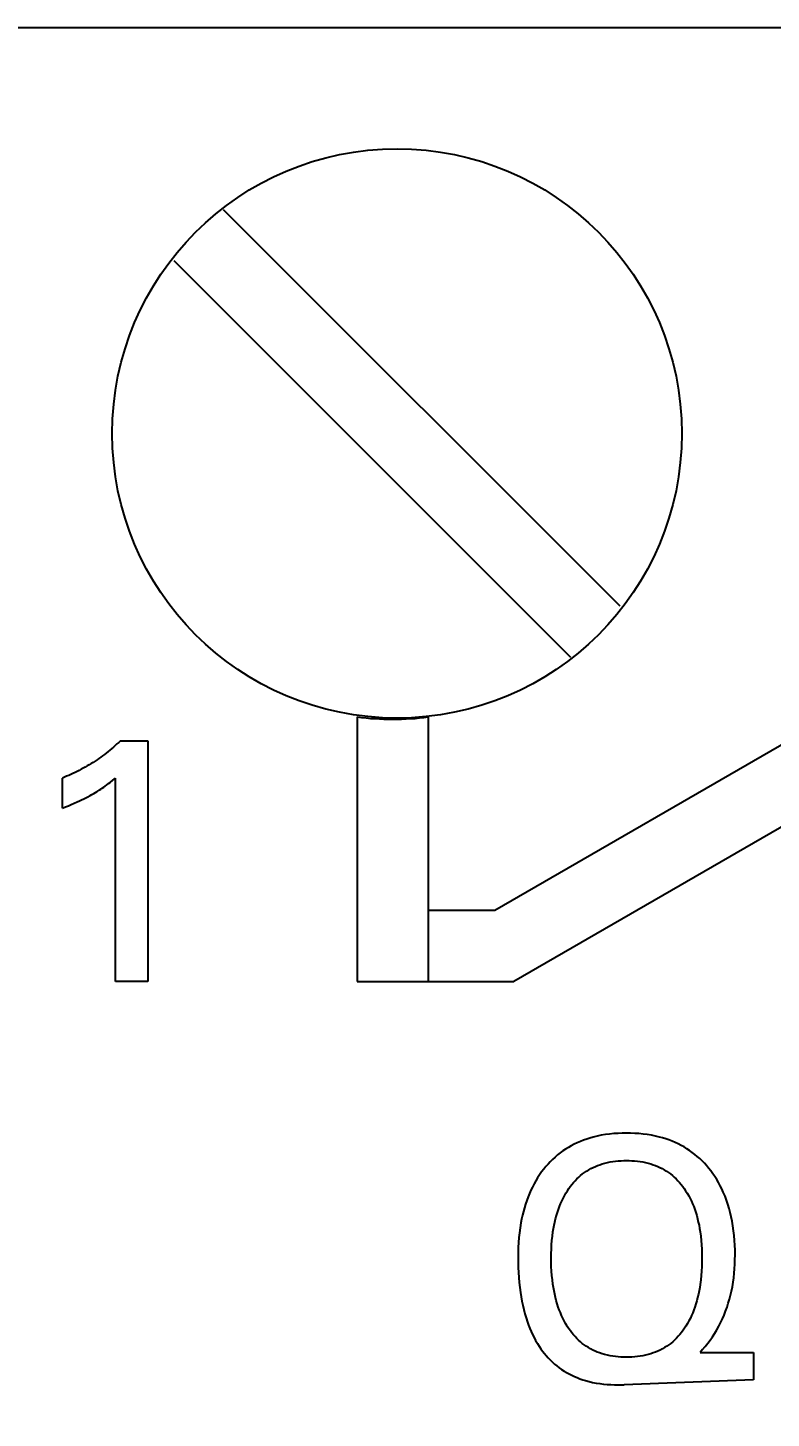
# Model space of a CAD drawing. Extents: x 0 to 420, y 0 to 297.
# Drawn here: x 145.85 to 151.07, y 155.84 to 165.61 of the extents above; entities that cross this region are included whole.
import ezdxf
from ezdxf.enums import TextEntityAlignment as Align

# ---------------------------------------------------------------- set-up
doc = ezdxf.new("R2010")
doc.units = 0
doc.header["$LTSCALE"] = 23.1
doc.layers.add('10000_FRONT', color=7, linetype='CONTINUOUS')
doc.layers.add('10100_DIM_FRONT', color=7, linetype='CONTINUOUS')
doc.dimstyles.get("Standard").update_dxf_attribs({"dimtxt": 2.5, "dimasz": 2.5, "dimexe": 1.25, "dimexo": 0.625, "dimtad": 1, "dimcen": 2.5, "dimazin": 3, "dimtfac": 1, "dimtmove": 0, "dimatfit": 3})

# ---------------------------------------------------------------- blocks, each defined once
blk = doc.blocks.new('*D0')
at = {"layer": '10100_DIM_FRONT', "color": 7, "linetype": 'CONTINUOUS'}
for p, q in [((134.5916, 159.7585), (134.5916, 137.1451)), ((178.8916, 155.6085), (178.8916, 137.1451)), ((134.5916, 139.1451), (156.7416, 139.1451)), ((178.8916, 139.1451), (156.7416, 139.1451))]:
    blk.add_line(p, q, dxfattribs=at)
for points in [[(138.0916, 139.6451), (134.5916, 139.1451), (138.0916, 138.6451)], [(175.3916, 138.6451), (178.8916, 139.1451), (175.3916, 139.6451)]]:
    blk.add_solid(points, dxfattribs=at)
blk.add_text('44.3', height=3.5, dxfattribs=at).set_placement((152.1051, 140.0201), (162.1051, 140.0201), align=Align.FIT)

msp = doc.modelspace()

# ---------------------------------------------------------------- linework, layer by layer
at = {"layer": '10000_FRONT', "color": 7, "linetype": 'CONTINUOUS'}
for p, q in [((177.8916, 165.6085), (144.3916, 165.6085)), ((150.0091, 161.5445), (147.2242, 164.3294)), ((146.874, 163.9725), (149.6589, 161.1876)), ((148.1616, 160.7661), (148.1616, 158.9085)), ((148.6616, 160.7661), (148.6616, 158.9085)), ((149.1276, 159.4085), (151.4116, 160.7272)), ((146.4003, 160.513), (146.3874, 160.5031)), ((146.4131, 160.5232), (146.4003, 160.513)), ((146.4258, 160.5335), (146.4131, 160.5232)), ((146.4383, 160.544), (146.4258, 160.5335)), ((146.4507, 160.5546), (146.4383, 160.544)), ((146.463, 160.5655), (146.4507, 160.5546)), ((146.4751, 160.5764), (146.463, 160.5655)), ((146.487, 160.5876), (146.4751, 160.5764)), ((146.4988, 160.5989), (146.487, 160.5876)), ((146.4988, 160.5989), (146.6916, 160.5989)), ((146.6916, 160.5989), (146.6916, 158.9085)), ((146.2526, 160.414), (146.2386, 160.4061)), ((146.2666, 160.4221), (146.2526, 160.414)), ((146.2805, 160.4304), (146.2666, 160.4221)), ((146.2942, 160.4388), (146.2805, 160.4304)), ((146.3079, 160.4474), (146.2942, 160.4388)), ((146.3214, 160.4563), (146.3079, 160.4474)), ((146.3348, 160.4652), (146.3214, 160.4563)), ((146.3481, 160.4744), (146.3348, 160.4652)), ((146.3613, 160.4838), (146.3481, 160.4744)), ((146.3743, 160.4933), (146.3613, 160.4838)), ((146.3874, 160.5031), (146.3743, 160.4933)), ((146.1067, 160.3434), (146.0916, 160.3374)), ((146.0916, 160.1254), (146.0916, 160.3374)), ((146.1217, 160.3496), (146.1067, 160.3434)), ((146.1366, 160.3559), (146.1217, 160.3496)), ((146.1515, 160.3625), (146.1366, 160.3559)), ((146.1662, 160.3693), (146.1515, 160.3625)), ((146.1809, 160.3763), (146.1662, 160.3693)), ((146.1955, 160.3834), (146.1809, 160.3763)), ((146.2099, 160.3908), (146.1955, 160.3834)), ((146.2243, 160.3984), (146.2099, 160.3908)), ((146.2386, 160.4061), (146.2243, 160.3984)), ((146.4273, 160.3068), (146.4457, 160.3214)), ((146.4457, 160.3214), (146.4639, 160.3362)), ((146.4639, 158.9085), (146.4639, 160.3362)), ((146.2859, 160.2137), (146.2988, 160.2209)), ((146.2988, 160.2209), (146.3115, 160.2282)), ((146.3115, 160.2282), (146.3242, 160.2356)), ((146.3242, 160.2356), (146.3367, 160.2433)), ((146.3367, 160.2433), (146.3491, 160.2511)), ((146.3491, 160.2511), (146.3615, 160.2591)), ((146.3615, 160.2591), (146.3721, 160.2663)), ((146.3721, 160.2663), (146.3827, 160.2736)), ((146.3827, 160.2736), (146.3932, 160.2811)), ((146.3932, 160.2811), (146.4047, 160.2895)), ((146.4047, 160.2895), (146.416, 160.2981)), ((146.416, 160.2981), (146.4273, 160.3068)), ((151.6616, 160.2942), (149.2616, 158.9085)), ((146.0916, 160.1254), (146.1126, 160.1337)), ((146.1126, 160.1337), (146.1336, 160.1423)), ((146.1336, 160.1423), (146.1545, 160.151)), ((146.1545, 160.151), (146.1753, 160.16)), ((146.1753, 160.16), (146.196, 160.1692)), ((146.196, 160.1692), (146.2112, 160.1761)), ((146.2112, 160.1761), (146.2263, 160.1833)), ((146.2263, 160.1833), (146.2414, 160.1906)), ((146.2414, 160.1906), (146.2563, 160.1981)), ((146.2563, 160.1981), (146.2712, 160.2058)), ((146.2712, 160.2058), (146.2859, 160.2137)), ((148.6616, 159.4085), (149.1276, 159.4085)), ((146.6916, 158.9085), (146.4639, 158.9085)), ((148.1616, 158.9085), (149.2616, 158.9085)), ((149.7078, 157.7749), (149.6865, 157.7648)), ((149.7294, 157.7842), (149.7078, 157.7749)), ((149.7514, 157.7928), (149.7294, 157.7842)), ((149.7736, 157.8007), (149.7514, 157.7928)), ((149.7961, 157.8078), (149.7736, 157.8007)), ((149.8187, 157.8141), (149.7961, 157.8078)), ((149.8475, 157.8211), (149.8187, 157.8141)), ((149.8764, 157.827), (149.8475, 157.8211)), ((149.9056, 157.8319), (149.8764, 157.827)), ((149.9349, 157.8358), (149.9056, 157.8319)), ((149.9643, 157.8387), (149.9349, 157.8358)), ((149.9938, 157.8407), (149.9643, 157.8387)), ((150.0234, 157.8419), (149.9938, 157.8407)), ((150.053, 157.8423), (150.0234, 157.8419)), ((150.0823, 157.8419), (150.053, 157.8423)), ((150.1116, 157.8407), (150.0823, 157.8419)), ((150.1407, 157.8388), (150.1116, 157.8407)), ((150.1698, 157.8359), (150.1407, 157.8388)), ((150.1988, 157.8322), (150.1698, 157.8359)), ((150.2277, 157.8275), (150.1988, 157.8322)), ((150.2563, 157.8217), (150.2277, 157.8275)), ((150.2847, 157.8149), (150.2563, 157.8217)), ((150.3072, 157.8088), (150.2847, 157.8149)), ((150.3295, 157.8019), (150.3072, 157.8088)), ((150.3516, 157.7942), (150.3295, 157.8019)), ((150.3734, 157.7859), (150.3516, 157.7942)), ((150.3949, 157.7768), (150.3734, 157.7859)), ((150.416, 157.767), (150.3949, 157.7768)), ((149.5692, 157.6887), (149.5516, 157.6736)), ((149.5874, 157.7031), (149.5692, 157.6887)), ((149.606, 157.7168), (149.5874, 157.7031)), ((149.6252, 157.7298), (149.606, 157.7168)), ((149.6452, 157.7422), (149.6252, 157.7298)), ((149.6656, 157.7539), (149.6452, 157.7422)), ((149.6865, 157.7648), (149.6656, 157.7539)), ((150.4368, 157.7564), (150.416, 157.767)), ((150.4572, 157.7451), (150.4368, 157.7564)), ((150.4771, 157.733), (150.4572, 157.7451)), ((150.4962, 157.7204), (150.4771, 157.733)), ((150.5148, 157.7071), (150.4962, 157.7204)), ((150.5329, 157.6931), (150.5148, 157.7071)), ((150.5504, 157.6785), (150.5329, 157.6931)), ((150.5675, 157.6632), (150.5504, 157.6785)), ((149.4723, 157.5892), (149.4572, 157.5695)), ((149.487, 157.6072), (149.4723, 157.5892)), ((149.5023, 157.6246), (149.487, 157.6072)), ((149.5181, 157.6415), (149.5023, 157.6246)), ((149.5346, 157.6578), (149.5181, 157.6415)), ((149.5516, 157.6736), (149.5346, 157.6578)), ((149.7734, 157.5752), (149.7882, 157.5842)), ((149.7882, 157.5842), (149.8033, 157.5927)), ((149.8033, 157.5927), (149.8188, 157.6006)), ((149.8188, 157.6006), (149.8345, 157.6078)), ((149.8345, 157.6078), (149.8506, 157.6145)), ((149.8506, 157.6145), (149.8668, 157.6205)), ((149.8668, 157.6205), (149.8833, 157.6259)), ((149.8833, 157.6259), (149.9016, 157.6312)), ((149.9016, 157.6312), (149.9202, 157.6357)), ((149.9202, 157.6357), (149.9389, 157.6395)), ((149.9389, 157.6395), (149.9577, 157.6427)), ((149.9577, 157.6427), (149.9766, 157.6452)), ((149.9766, 157.6452), (149.9956, 157.6471)), ((149.9956, 157.6471), (150.0147, 157.6485)), ((150.0147, 157.6485), (150.0339, 157.6492)), ((150.0339, 157.6492), (150.053, 157.6495)), ((150.053, 157.6495), (150.0722, 157.6492)), ((150.0722, 157.6492), (150.0915, 157.6485)), ((150.0915, 157.6485), (150.1106, 157.6471)), ((150.1106, 157.6471), (150.1297, 157.6452)), ((150.1297, 157.6452), (150.1487, 157.6427)), ((150.1487, 157.6427), (150.1676, 157.6396)), ((150.1676, 157.6396), (150.1864, 157.6357)), ((150.1864, 157.6357), (150.205, 157.6312)), ((150.205, 157.6312), (150.2234, 157.6259)), ((150.2234, 157.6259), (150.2399, 157.6205)), ((150.2399, 157.6205), (150.2562, 157.6145)), ((150.2562, 157.6145), (150.2723, 157.6078)), ((150.2723, 157.6078), (150.2881, 157.6006)), ((150.2881, 157.6006), (150.3036, 157.5927)), ((150.3036, 157.5927), (150.3188, 157.5843)), ((150.3188, 157.5843), (150.3336, 157.5752)), ((150.584, 157.6473), (150.5675, 157.6632)), ((150.5999, 157.6309), (150.584, 157.6473)), ((150.6153, 157.6139), (150.5999, 157.6309)), ((150.6301, 157.5965), (150.6153, 157.6139)), ((150.6455, 157.577), (150.6301, 157.5965)), ((149.4042, 157.4856), (149.3927, 157.4636)), ((149.4164, 157.5072), (149.4042, 157.4856)), ((149.4293, 157.5284), (149.4164, 157.5072)), ((149.4429, 157.5492), (149.4293, 157.5284)), ((149.4572, 157.5695), (149.4429, 157.5492)), ((149.6697, 157.4806), (149.681, 157.4943)), ((149.681, 157.4943), (149.6929, 157.5075)), ((149.6929, 157.5075), (149.7052, 157.5202)), ((149.7052, 157.5202), (149.718, 157.5325)), ((149.718, 157.5325), (149.7313, 157.5441)), ((149.7313, 157.5441), (149.7451, 157.5552)), ((149.7451, 157.5552), (149.7591, 157.5655)), ((149.7591, 157.5655), (149.7734, 157.5752)), ((150.3336, 157.5752), (150.348, 157.5655)), ((150.348, 157.5655), (150.362, 157.5552)), ((150.362, 157.5552), (150.3758, 157.5441)), ((150.3758, 157.5441), (150.3891, 157.5325)), ((150.3891, 157.5325), (150.402, 157.5202)), ((150.402, 157.5202), (150.4143, 157.5075)), ((150.4143, 157.5075), (150.4262, 157.4943)), ((150.4262, 157.4943), (150.4375, 157.4806)), ((150.6602, 157.557), (150.6455, 157.577)), ((150.6741, 157.5366), (150.6602, 157.557)), ((150.6873, 157.5156), (150.6741, 157.5366)), ((150.6999, 157.4943), (150.6873, 157.5156)), ((150.7117, 157.4725), (150.6999, 157.4943)), ((149.3617, 157.3936), (149.3523, 157.3683)), ((149.3719, 157.4186), (149.3617, 157.3936)), ((149.382, 157.4412), (149.3719, 157.4186)), ((149.3927, 157.4636), (149.382, 157.4412)), ((149.5985, 157.3643), (149.6075, 157.3831)), ((149.6075, 157.3831), (149.6172, 157.4016)), ((149.6172, 157.4016), (149.6275, 157.4197)), ((149.6275, 157.4197), (149.6386, 157.4374)), ((149.6386, 157.4374), (149.6484, 157.4522)), ((149.6484, 157.4522), (149.6588, 157.4666)), ((149.6588, 157.4666), (149.6697, 157.4806)), ((150.4375, 157.4806), (150.4484, 157.4666)), ((150.4484, 157.4666), (150.4588, 157.4522)), ((150.4588, 157.4522), (150.4687, 157.4374)), ((150.4687, 157.4374), (150.4797, 157.4197)), ((150.4797, 157.4197), (150.49, 157.4016)), ((150.49, 157.4016), (150.4997, 157.3831)), ((150.4997, 157.3831), (150.5088, 157.3643)), ((150.7228, 157.4504), (150.7117, 157.4725)), ((150.7332, 157.4279), (150.7228, 157.4504)), ((150.745, 157.3999), (150.7332, 157.4279)), ((150.7558, 157.3714), (150.745, 157.3999)), ((149.3288, 157.2908), (149.3224, 157.2646)), ((149.3359, 157.3169), (149.3288, 157.2908)), ((149.3437, 157.3427), (149.3359, 157.3169)), ((149.3523, 157.3683), (149.3437, 157.3427)), ((149.5676, 157.2845), (149.575, 157.3064)), ((149.575, 157.3064), (149.5822, 157.3259)), ((149.5822, 157.3259), (149.59, 157.3453)), ((149.59, 157.3453), (149.5985, 157.3643)), ((150.5088, 157.3643), (150.5172, 157.3453)), ((150.5172, 157.3453), (150.525, 157.3259)), ((150.525, 157.3259), (150.5323, 157.3064)), ((150.5323, 157.3064), (150.5396, 157.2845)), ((150.7655, 157.3425), (150.7558, 157.3714)), ((150.7743, 157.3133), (150.7655, 157.3425)), ((150.7821, 157.2839), (150.7743, 157.3133)), ((149.3117, 157.2117), (149.3061, 157.1773)), ((149.3167, 157.2382), (149.3117, 157.2117)), ((149.3224, 157.2646), (149.3167, 157.2382)), ((149.5405, 157.1722), (149.5447, 157.1949)), ((149.5447, 157.1949), (149.5495, 157.2175)), ((149.5495, 157.2175), (149.5549, 157.24)), ((149.5549, 157.24), (149.5609, 157.2623)), ((149.5609, 157.2623), (149.5676, 157.2845)), ((150.5396, 157.2845), (150.5463, 157.2623)), ((150.5463, 157.2623), (150.5523, 157.24)), ((150.5523, 157.24), (150.5577, 157.2175)), ((150.5577, 157.2175), (150.5625, 157.1949)), ((150.5625, 157.1949), (150.5667, 157.1722)), ((150.789, 157.2542), (150.7821, 157.2839)), ((150.7951, 157.2243), (150.789, 157.2542)), ((150.8008, 157.1905), (150.7951, 157.2243)), ((150.8056, 157.1566), (150.8008, 157.1905)), ((149.2979, 157.1081), (149.2951, 157.0733)), ((149.3015, 157.1428), (149.2979, 157.1081)), ((149.3061, 157.1773), (149.3015, 157.1428)), ((149.5295, 157.0886), (149.5327, 157.119)), ((149.5327, 157.119), (149.5368, 157.1494)), ((149.5368, 157.1494), (149.5405, 157.1722)), ((150.5667, 157.1722), (150.5704, 157.1494)), ((150.5704, 157.1494), (150.5745, 157.119)), ((150.5745, 157.119), (150.5777, 157.0886)), ((150.8094, 157.1226), (150.8056, 157.1566)), ((150.8123, 157.0884), (150.8094, 157.1226)), ((149.292, 157.0036), (149.2916, 156.9688)), ((149.2932, 157.0385), (149.292, 157.0036)), ((149.2951, 157.0733), (149.2932, 157.0385)), ((149.5241, 156.9664), (149.5244, 156.997)), ((149.5244, 156.997), (149.5254, 157.0276)), ((149.5254, 157.0276), (149.5271, 157.0581)), ((149.5271, 157.0581), (149.5295, 157.0886)), ((150.5777, 157.0886), (150.5801, 157.0581)), ((150.5801, 157.0581), (150.5818, 157.0276)), ((150.5818, 157.0276), (150.5828, 156.997)), ((150.5828, 156.997), (150.5831, 156.9664)), ((150.8142, 157.0542), (150.8123, 157.0884)), ((150.8154, 157.0199), (150.8142, 157.0542)), ((150.8157, 156.9856), (150.8154, 157.0199)), ((149.2916, 156.9688), (149.2917, 156.9335)), ((149.2917, 156.9335), (149.2926, 156.8982)), ((149.2926, 156.8982), (149.2942, 156.863)), ((149.5244, 156.9352), (149.5241, 156.9664)), ((149.5253, 156.9041), (149.5244, 156.9352)), ((149.527, 156.8731), (149.5253, 156.9041)), ((150.5819, 156.904), (150.5803, 156.8728)), ((150.5829, 156.9352), (150.5819, 156.904)), ((150.5831, 156.9664), (150.5829, 156.9352)), ((150.8122, 156.8897), (150.8141, 156.9216)), ((150.8141, 156.9216), (150.8152, 156.9536)), ((150.8152, 156.9536), (150.8157, 156.9856)), ((149.2942, 156.863), (149.2964, 156.8278)), ((149.2964, 156.8278), (149.2995, 156.7927)), ((149.5294, 156.8421), (149.527, 156.8731)), ((149.5325, 156.8111), (149.5294, 156.8421)), ((149.5366, 156.7803), (149.5325, 156.8111)), ((150.5747, 156.8107), (150.5707, 156.7797)), ((150.5779, 156.8417), (150.5747, 156.8107)), ((150.5803, 156.8728), (150.5779, 156.8417)), ((150.8018, 156.7943), (150.8061, 156.826)), ((150.8061, 156.826), (150.8096, 156.8578)), ((150.8096, 156.8578), (150.8122, 156.8897)), ((149.2995, 156.7927), (149.3034, 156.7577)), ((149.3034, 156.7577), (149.308, 156.7227)), ((149.308, 156.7227), (149.3128, 156.6925)), ((149.5402, 156.7571), (149.5366, 156.7803)), ((149.5443, 156.734), (149.5402, 156.7571)), ((149.549, 156.7109), (149.5443, 156.734)), ((149.5543, 156.6881), (149.549, 156.7109)), ((150.5583, 156.7104), (150.553, 156.6875)), ((150.563, 156.7334), (150.5583, 156.7104)), ((150.5671, 156.7565), (150.563, 156.7334)), ((150.5707, 156.7797), (150.5671, 156.7565)), ((150.7765, 156.6745), (150.7839, 156.7028)), ((150.7839, 156.7028), (150.7904, 156.7314)), ((150.7904, 156.7314), (150.7965, 156.7628)), ((150.7965, 156.7628), (150.8018, 156.7943)), ((149.3128, 156.6925), (149.3182, 156.6624)), ((149.3182, 156.6624), (149.3244, 156.6324)), ((149.3244, 156.6324), (149.3314, 156.6026)), ((149.3314, 156.6026), (149.3392, 156.5731)), ((149.5602, 156.6653), (149.5543, 156.6881)), ((149.5667, 156.6428), (149.5602, 156.6653)), ((149.5739, 156.6204), (149.5667, 156.6428)), ((149.581, 156.6006), (149.5739, 156.6204)), ((150.5333, 156.6199), (150.5263, 156.6001)), ((150.5406, 156.6422), (150.5333, 156.6199)), ((150.5471, 156.6648), (150.5406, 156.6422)), ((150.553, 156.6875), (150.5471, 156.6648)), ((150.7494, 156.5908), (150.7593, 156.6184)), ((150.7593, 156.6184), (150.7684, 156.6463)), ((150.7684, 156.6463), (150.7765, 156.6745)), ((149.3392, 156.5731), (149.3479, 156.5437)), ((149.3479, 156.5437), (149.3574, 156.5147)), ((149.3574, 156.5147), (149.3655, 156.4924)), ((149.5886, 156.5809), (149.581, 156.6006)), ((149.5968, 156.5615), (149.5886, 156.5809)), ((149.6057, 156.5424), (149.5968, 156.5615)), ((149.6152, 156.5235), (149.6057, 156.5424)), ((149.6253, 156.505), (149.6152, 156.5235)), ((149.6361, 156.4868), (149.6253, 156.505)), ((150.4819, 156.5049), (150.4711, 156.4868)), ((150.4921, 156.5233), (150.4819, 156.5049)), ((150.5016, 156.5421), (150.4921, 156.5233)), ((150.5104, 156.5612), (150.5016, 156.5421)), ((150.5186, 156.5805), (150.5104, 156.5612)), ((150.5263, 156.6001), (150.5186, 156.5805)), ((150.7014, 156.4848), (150.7145, 156.5101)), ((150.7145, 156.5101), (150.727, 156.5366)), ((150.727, 156.5366), (150.7387, 156.5635)), ((150.7387, 156.5635), (150.7494, 156.5908)), ((149.3655, 156.4924), (149.3742, 156.4704)), ((149.3742, 156.4704), (149.3834, 156.4486)), ((149.3834, 156.4486), (149.3933, 156.4272)), ((149.3933, 156.4272), (149.4039, 156.406)), ((149.6397, 156.4813), (149.6361, 156.4868)), ((149.6492, 156.4668), (149.6397, 156.4813)), ((149.6592, 156.4526), (149.6492, 156.4668)), ((149.6697, 156.4388), (149.6592, 156.4526)), ((149.6806, 156.4254), (149.6697, 156.4388)), ((149.6921, 156.4123), (149.6806, 156.4254)), ((149.7039, 156.3998), (149.6921, 156.4123)), ((150.4168, 156.4145), (150.4044, 156.4013)), ((150.4287, 156.4282), (150.4168, 156.4145)), ((150.44, 156.4423), (150.4287, 156.4282)), ((150.4509, 156.4568), (150.44, 156.4423)), ((150.4612, 156.4716), (150.4509, 156.4568)), ((150.4711, 156.4868), (150.4612, 156.4716)), ((150.6411, 156.3884), (150.6574, 156.4117)), ((150.6574, 156.4117), (150.6728, 156.4356)), ((150.6728, 156.4356), (150.6875, 156.46)), ((150.6875, 156.46), (150.7014, 156.4848)), ((149.4039, 156.406), (149.4152, 156.3852)), ((149.4152, 156.3852), (149.4271, 156.3647)), ((149.4271, 156.3647), (149.4398, 156.3447)), ((149.4398, 156.3447), (149.4514, 156.3276)), ((149.4514, 156.3276), (149.4636, 156.3108)), ((149.4636, 156.3108), (149.4763, 156.2945)), ((149.7163, 156.3877), (149.7039, 156.3998)), ((149.7291, 156.3761), (149.7163, 156.3877)), ((149.7424, 156.365), (149.7291, 156.3761)), ((149.7564, 156.3544), (149.7424, 156.365)), ((149.7708, 156.3444), (149.7564, 156.3544)), ((149.7856, 156.3351), (149.7708, 156.3444)), ((149.8008, 156.3263), (149.7856, 156.3351)), ((149.8164, 156.3182), (149.8008, 156.3263)), ((149.8323, 156.3107), (149.8164, 156.3182)), ((149.8484, 156.3038), (149.8323, 156.3107)), ((150.274, 156.3107), (150.2578, 156.3038)), ((150.2899, 156.3182), (150.274, 156.3107)), ((150.3055, 156.3263), (150.2899, 156.3182)), ((150.3208, 156.3351), (150.3055, 156.3263)), ((150.3357, 156.3445), (150.3208, 156.3351)), ((150.3501, 156.3544), (150.3357, 156.3445)), ((150.3641, 156.365), (150.3501, 156.3544)), ((150.3781, 156.3765), (150.3641, 156.365)), ((150.3915, 156.3886), (150.3781, 156.3765)), ((150.4044, 156.4013), (150.3915, 156.3886)), ((150.588, 156.3218), (150.5699, 156.3013)), ((150.588, 156.3218), (150.6064, 156.3434)), ((150.6064, 156.3434), (150.6241, 156.3656)), ((150.6241, 156.3656), (150.6411, 156.3884)), ((149.4763, 156.2945), (149.4896, 156.2786)), ((149.4896, 156.2786), (149.5034, 156.2631)), ((149.5034, 156.2631), (149.5178, 156.2482)), ((149.5178, 156.2482), (149.5326, 156.2338)), ((149.5326, 156.2338), (149.548, 156.2199)), ((149.548, 156.2199), (149.5638, 156.2067)), ((149.8648, 156.2975), (149.8484, 156.3038)), ((149.8814, 156.2919), (149.8648, 156.2975)), ((149.8999, 156.2865), (149.8814, 156.2919)), ((149.9187, 156.2818), (149.8999, 156.2865)), ((149.9375, 156.2778), (149.9187, 156.2818)), ((149.9566, 156.2746), (149.9375, 156.2778)), ((149.9757, 156.272), (149.9566, 156.2746)), ((149.995, 156.27), (149.9757, 156.272)), ((150.0143, 156.2686), (149.995, 156.27)), ((150.0336, 156.2678), (150.0143, 156.2686)), ((150.053, 156.2676), (150.0336, 156.2678)), ((150.0724, 156.2678), (150.053, 156.2676)), ((150.0918, 156.2686), (150.0724, 156.2678)), ((150.1111, 156.27), (150.0918, 156.2686)), ((150.1304, 156.272), (150.1111, 156.27)), ((150.1495, 156.2746), (150.1304, 156.272)), ((150.1686, 156.2778), (150.1495, 156.2746)), ((150.1875, 156.2818), (150.1686, 156.2778)), ((150.2062, 156.2865), (150.1875, 156.2818)), ((150.2248, 156.2919), (150.2062, 156.2865)), ((150.2414, 156.2975), (150.2248, 156.2919)), ((150.2578, 156.3038), (150.2414, 156.2975)), ((150.5699, 156.3013), (150.9458, 156.3013)), ((150.9458, 156.3013), (150.9458, 156.1085)), ((149.5638, 156.2067), (149.5802, 156.1941)), ((149.5802, 156.1941), (149.597, 156.1821)), ((149.597, 156.1821), (149.6144, 156.1708)), ((149.6144, 156.1708), (149.6321, 156.1601)), ((149.6321, 156.1601), (149.6502, 156.1501)), ((149.6502, 156.1501), (149.6687, 156.1408)), ((149.6687, 156.1408), (149.6875, 156.132)), ((149.6875, 156.132), (149.7066, 156.124)), ((149.7066, 156.124), (149.726, 156.1166)), ((149.726, 156.1166), (149.7455, 156.1098)), ((149.7455, 156.1098), (149.7653, 156.1037)), ((149.7653, 156.1037), (149.7903, 156.0969)), ((149.7903, 156.0969), (149.8155, 156.0911)), ((149.8155, 156.0911), (149.8409, 156.0863)), ((149.8409, 156.0863), (149.8664, 156.0822)), ((149.8664, 156.0822), (149.8921, 156.079)), ((149.8921, 156.079), (149.9178, 156.0766)), ((149.9178, 156.0766), (149.9436, 156.0749)), ((149.9436, 156.0749), (149.9694, 156.0739)), ((149.9694, 156.0739), (149.9952, 156.0736)), ((149.9952, 156.0736), (150.0171, 156.0737)), ((150.0171, 156.0737), (150.0364, 156.0741)), ((150.9458, 156.1085), (150.0364, 156.0741))]:
    msp.add_line(p, q, dxfattribs=at)
msp.add_circle((148.4416, 162.7585), 2, dxfattribs=at)
msp.add_arc((148.4116, 162.7585), 2.008, 262.848, 277.152, dxfattribs=at)

# ---------------------------------------------------------------- dimensions: what is measured, and where the dimension line sits
at = {"layer": '10100_DIM_FRONT', "color": 7, "linetype": 'CONTINUOUS'}
dim = msp.add_linear_dim(base=(134.5916, 139.1451), p1=(178.8916, 155.6085), p2=(134.5916, 159.7585), angle=180, dimstyle='Standard', dxfattribs=at)
dim.commit()
dim.dimension.update_dxf_attribs({"geometry": '*D0', "text_midpoint": (157.1051, 141.7701), "dimtype": 128})

doc.saveas('drawing.dxf')
